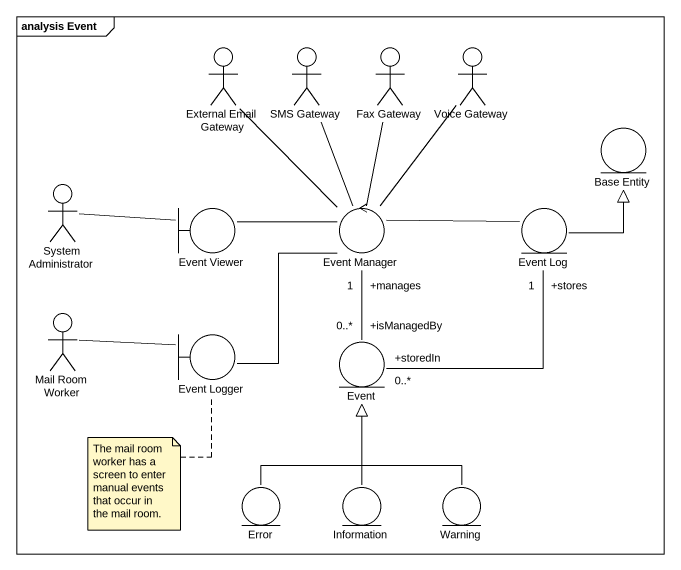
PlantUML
@startuml
mainframe analysis Event
actor "External Email Gateway" as External_Email_Gateway
actor "SMS Gateway" as SMS_Gateway
actor "Fax Gateway" as Fax_Gateway
actor "Voice Gateway" as Voice_Gateway
entity "Base Entity" as Base_Entity
actor "System Administrator" as System_Administrator
boundary "Event Viewer" as Event_Viewer
control "Event Manager" as Event_Manager
entity "Event Log" as Event_Log
actor "Mail Room Worker" as Mail_Room_Worker
boundary "Event Logger" as Event_Logger
entity Event
entity Error
entity Information
entity Warning
External_Email_Gateway -- Event_Manager
SMS_Gateway -- Event_Manager
Fax_Gateway -- Event_Manager
Voice_Gateway -- Event_Manager
System_Administrator -right- Event_Viewer
Event_Viewer -right- Event_Manager
Event_Manager -right- Event_Log
Event_Manager "+manages\n1" -- "+isManagedBy\n0..*" Event
Event_Log -up-|> Base_Entity
Mail_Room_Worker -right- Event_Logger
Event_Logger -up- Event_Manager
Event "+storedIn\n0..*" -up- "+stores\n1" Event_Log
Error -up-|> Event
Information -up-|> Event
Warning -up-|> Event
note bottom of Event_Logger : The mail room worker has a screen to enter manual events that occur in the mail room.
@enduml
